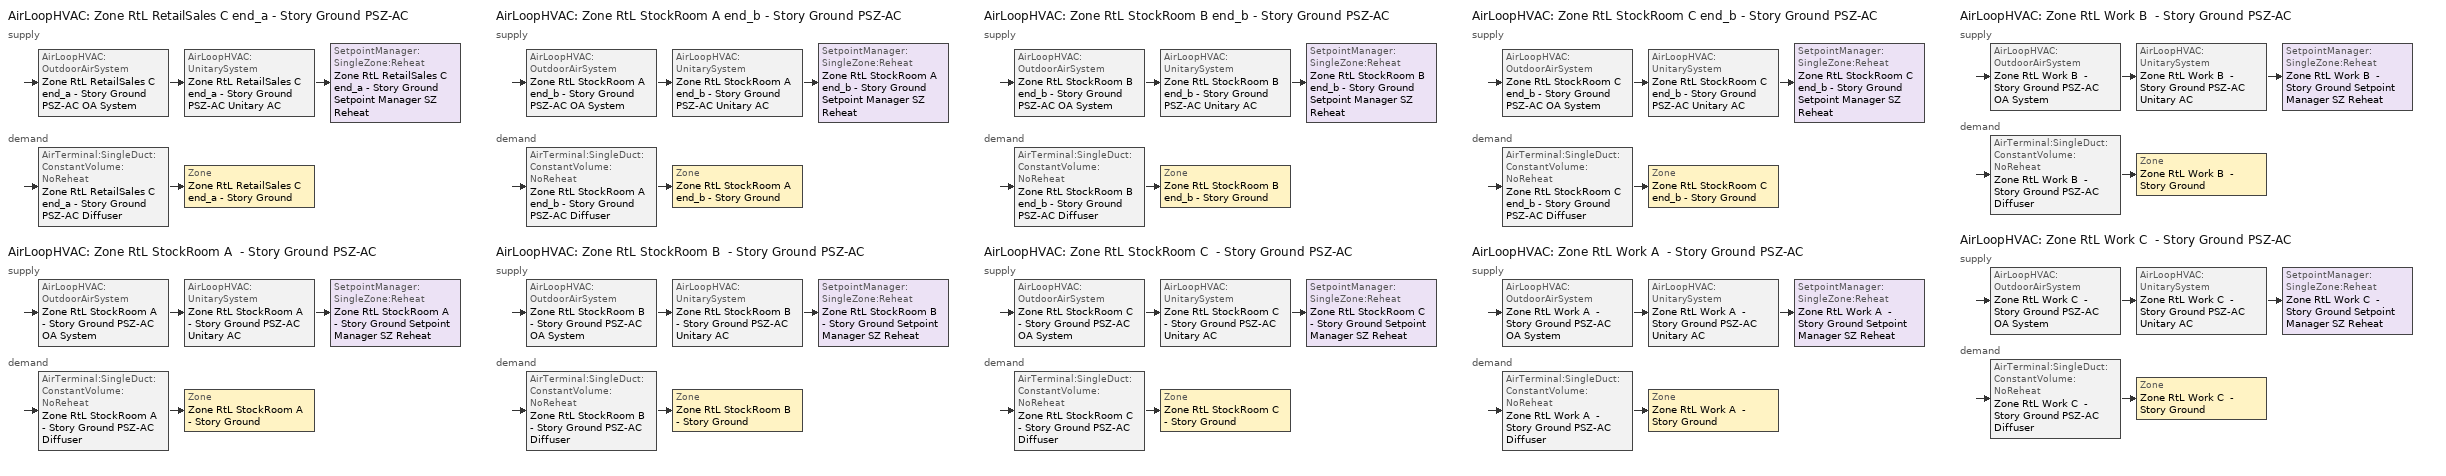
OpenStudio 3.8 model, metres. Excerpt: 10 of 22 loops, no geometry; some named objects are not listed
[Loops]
AirLoopHVAC 'Zone RtL RetailSales C end_a - Story Ground PSZ-AC'
 supply: AirLoopHVAC:OutdoorAirSystem 'Zone RtL RetailSales C end_a - Story Ground PSZ-AC OA System' > AirLoopHVAC:UnitarySystem 'Zone RtL RetailSales C end_a - Story Ground PSZ-AC Unitary AC' > SetpointManager:SingleZone:Reheat 'Zone RtL RetailSales C end_a - Story Ground Setpoint Manager SZ Reheat'
 demand: AirTerminal:SingleDuct:ConstantVolume:NoReheat 'Zone RtL RetailSales C end_a - Story Ground PSZ-AC Diffuser' > Zone 'Zone RtL RetailSales C end_a - Story Ground'
AirLoopHVAC 'Zone RtL StockRoom A  - Story Ground PSZ-AC'
 supply: AirLoopHVAC:OutdoorAirSystem 'Zone RtL StockRoom A  - Story Ground PSZ-AC OA System' > AirLoopHVAC:UnitarySystem 'Zone RtL StockRoom A  - Story Ground PSZ-AC Unitary AC' > SetpointManager:SingleZone:Reheat 'Zone RtL StockRoom A  - Story Ground Setpoint Manager SZ Reheat'
 demand: AirTerminal:SingleDuct:ConstantVolume:NoReheat 'Zone RtL StockRoom A  - Story Ground PSZ-AC Diffuser' > Zone 'Zone RtL StockRoom A  - Story Ground'
AirLoopHVAC 'Zone RtL StockRoom A end_b - Story Ground PSZ-AC'
 supply: AirLoopHVAC:OutdoorAirSystem 'Zone RtL StockRoom A end_b - Story Ground PSZ-AC OA System' > AirLoopHVAC:UnitarySystem 'Zone RtL StockRoom A end_b - Story Ground PSZ-AC Unitary AC' > SetpointManager:SingleZone:Reheat 'Zone RtL StockRoom A end_b - Story Ground Setpoint Manager SZ Reheat'
 demand: AirTerminal:SingleDuct:ConstantVolume:NoReheat 'Zone RtL StockRoom A end_b - Story Ground PSZ-AC Diffuser' > Zone 'Zone RtL StockRoom A end_b - Story Ground'
AirLoopHVAC 'Zone RtL StockRoom B  - Story Ground PSZ-AC'
 supply: AirLoopHVAC:OutdoorAirSystem 'Zone RtL StockRoom B  - Story Ground PSZ-AC OA System' > AirLoopHVAC:UnitarySystem 'Zone RtL StockRoom B  - Story Ground PSZ-AC Unitary AC' > SetpointManager:SingleZone:Reheat 'Zone RtL StockRoom B  - Story Ground Setpoint Manager SZ Reheat'
 demand: AirTerminal:SingleDuct:ConstantVolume:NoReheat 'Zone RtL StockRoom B  - Story Ground PSZ-AC Diffuser' > Zone 'Zone RtL StockRoom B  - Story Ground'
AirLoopHVAC 'Zone RtL StockRoom B end_b - Story Ground PSZ-AC'
 supply: AirLoopHVAC:OutdoorAirSystem 'Zone RtL StockRoom B end_b - Story Ground PSZ-AC OA System' > AirLoopHVAC:UnitarySystem 'Zone RtL StockRoom B end_b - Story Ground PSZ-AC Unitary AC' > SetpointManager:SingleZone:Reheat 'Zone RtL StockRoom B end_b - Story Ground Setpoint Manager SZ Reheat'
 demand: AirTerminal:SingleDuct:ConstantVolume:NoReheat 'Zone RtL StockRoom B end_b - Story Ground PSZ-AC Diffuser' > Zone 'Zone RtL StockRoom B end_b - Story Ground'
AirLoopHVAC 'Zone RtL StockRoom C  - Story Ground PSZ-AC'
 supply: AirLoopHVAC:OutdoorAirSystem 'Zone RtL StockRoom C  - Story Ground PSZ-AC OA System' > AirLoopHVAC:UnitarySystem 'Zone RtL StockRoom C  - Story Ground PSZ-AC Unitary AC' > SetpointManager:SingleZone:Reheat 'Zone RtL StockRoom C  - Story Ground Setpoint Manager SZ Reheat'
 demand: AirTerminal:SingleDuct:ConstantVolume:NoReheat 'Zone RtL StockRoom C  - Story Ground PSZ-AC Diffuser' > Zone 'Zone RtL StockRoom C  - Story Ground'
AirLoopHVAC 'Zone RtL StockRoom C end_b - Story Ground PSZ-AC'
 supply: AirLoopHVAC:OutdoorAirSystem 'Zone RtL StockRoom C end_b - Story Ground PSZ-AC OA System' > AirLoopHVAC:UnitarySystem 'Zone RtL StockRoom C end_b - Story Ground PSZ-AC Unitary AC' > SetpointManager:SingleZone:Reheat 'Zone RtL StockRoom C end_b - Story Ground Setpoint Manager SZ Reheat'
 demand: AirTerminal:SingleDuct:ConstantVolume:NoReheat 'Zone RtL StockRoom C end_b - Story Ground PSZ-AC Diffuser' > Zone 'Zone RtL StockRoom C end_b - Story Ground'
AirLoopHVAC 'Zone RtL Work A  - Story Ground PSZ-AC'
 supply: AirLoopHVAC:OutdoorAirSystem 'Zone RtL Work A  - Story Ground PSZ-AC OA System' > AirLoopHVAC:UnitarySystem 'Zone RtL Work A  - Story Ground PSZ-AC Unitary AC' > SetpointManager:SingleZone:Reheat 'Zone RtL Work A  - Story Ground Setpoint Manager SZ Reheat'
 demand: AirTerminal:SingleDuct:ConstantVolume:NoReheat 'Zone RtL Work A  - Story Ground PSZ-AC Diffuser' > Zone 'Zone RtL Work A  - Story Ground'
AirLoopHVAC 'Zone RtL Work B  - Story Ground PSZ-AC'
 supply: AirLoopHVAC:OutdoorAirSystem 'Zone RtL Work B  - Story Ground PSZ-AC OA System' > AirLoopHVAC:UnitarySystem 'Zone RtL Work B  - Story Ground PSZ-AC Unitary AC' > SetpointManager:SingleZone:Reheat 'Zone RtL Work B  - Story Ground Setpoint Manager SZ Reheat'
 demand: AirTerminal:SingleDuct:ConstantVolume:NoReheat 'Zone RtL Work B  - Story Ground PSZ-AC Diffuser' > Zone 'Zone RtL Work B  - Story Ground'
AirLoopHVAC 'Zone RtL Work C  - Story Ground PSZ-AC'
 supply: AirLoopHVAC:OutdoorAirSystem 'Zone RtL Work C  - Story Ground PSZ-AC OA System' > AirLoopHVAC:UnitarySystem 'Zone RtL Work C  - Story Ground PSZ-AC Unitary AC' > SetpointManager:SingleZone:Reheat 'Zone RtL Work C  - Story Ground Setpoint Manager SZ Reheat'
 demand: AirTerminal:SingleDuct:ConstantVolume:NoReheat 'Zone RtL Work C  - Story Ground PSZ-AC Diffuser' > Zone 'Zone RtL Work C  - Story Ground'
[Sizing:Zone] Zone Cooling Design Supply Air Temperature Input Method=SupplyAirTemperature; Zone Cooling Design Supply Air Temperature {C}=12.7778; Zone Cooling Design Supply Air Temperature Difference {deltaC}=11.11; Zone Heating Design Supply Air Temperature Input Method=SupplyAirTemperature; Zone Heating Design Supply Air Temperature {C}=50; Zone Heating Design Supply Air Temperature Difference {deltaC}=11.11; Zone Cooling Design Supply Air Humidity Ratio {kg-H2O/kg-air}=0.0085; Zone Heating Design Supply Air Humidity Ratio {kg-H2O/kg-air}=0.008; Cooling Design Air Flow Method=DesignDay; Heating Design Air Flow Method=DesignDay; Account for Dedicated Outdoor Air System=No; Dedicated Outdoor Air System Control Strategy=NeutralSupplyAir; Dedicated Outdoor Air Low Setpoint Temperature for Design {C}=autosize; Dedicated Outdoor Air High Setpoint Temperature for Design {C}=autosize; Zone Load Sizing Method=Sensible Load Only No Latent Load; Zone Latent Cooling Design Supply Air Humidity Ratio Input Method=HumidityRatioDifference; Zone Cooling Design Supply Air Humidity Ratio Difference {kgWater/kgDryAir}=0.005; Zone Latent Heating Design Supply Air Humidity Ratio Input Method=HumidityRatioDifference; Zone Humidification Design Supply Air Humidity Ratio Difference {kgWater/kgDryAir}=0.005
Zone RtL RetailSales C end_a - Story Ground; Zone RtL Work A  - Story Ground; Zone RtL Work B  - Story Ground; Zone RtL Work C  - Story Ground; Zone RtL StockRoom A  - Story Ground; Zone RtL StockRoom B  - Story Ground; Zone RtL StockRoom C  - Story Ground; Zone RtL StockRoom A end_b - Story Ground; Zone RtL StockRoom B end_b - Story Ground; Zone RtL StockRoom C end_b - Story Ground
[Zone equipment]
Zone RtL RetailSales C end_a - Story Ground: Zone RtL RetailSales C end_a - Story Ground PSZ-AC Diffuser
Zone RtL Work A  - Story Ground: Zone RtL Work A  - Story Ground PSZ-AC Diffuser
Zone RtL Work B  - Story Ground: Zone RtL Work B  - Story Ground PSZ-AC Diffuser
Zone RtL Work C  - Story Ground: Zone RtL Work C  - Story Ground PSZ-AC Diffuser
Zone RtL StockRoom A  - Story Ground: Zone RtL StockRoom A  - Story Ground PSZ-AC Diffuser
Zone RtL StockRoom B  - Story Ground: Zone RtL StockRoom B  - Story Ground PSZ-AC Diffuser
Zone RtL StockRoom C  - Story Ground: Zone RtL StockRoom C  - Story Ground PSZ-AC Diffuser
Zone RtL StockRoom A end_b - Story Ground: Zone RtL StockRoom A end_b - Story Ground PSZ-AC Diffuser
Zone RtL StockRoom B end_b - Story Ground: Zone RtL StockRoom B end_b - Story Ground PSZ-AC Diffuser
Zone RtL StockRoom C end_b - Story Ground: Zone RtL StockRoom C end_b - Story Ground PSZ-AC Diffuser
[AirLoopHVAC] Availability Schedule=Always On Discrete; Design Return Air Flow Fraction of Supply Air Flow=1
Name | Design Supply Air Flow Rate {m3/s}
Zone RtL RetailSales C end_a - Story Ground PSZ-AC | 0.798176
Zone RtL StockRoom A  - Story Ground PSZ-AC | 0.98071
Zone RtL StockRoom A end_b - Story Ground PSZ-AC | 0.970032
Zone RtL StockRoom B  - Story Ground PSZ-AC | 3.23418
Zone RtL StockRoom B end_b - Story Ground PSZ-AC | 13.5387
Zone RtL StockRoom C  - Story Ground PSZ-AC | 0.622225
Zone RtL StockRoom C end_b - Story Ground PSZ-AC | 0.829588
Zone RtL Work A  - Story Ground PSZ-AC | 0.778133
Zone RtL Work B  - Story Ground PSZ-AC | 2.46602
Zone RtL Work C  - Story Ground PSZ-AC | 0.501167
[Sizing:System] Type of Load to Size On=Sensible; Central Heating Maximum System Air Flow Ratio=1; Preheat Design Temperature {C}=7.22222; Preheat Design Humidity Ratio {kg-H2O/kg-Air}=0.008; Precool Design Temperature {C}=12.7778; Precool Design Humidity Ratio {kg-H2O/kg-Air}=0.008; Central Cooling Design Supply Air Temperature {C}=12.7778; Central Heating Design Supply Air Temperature {C}=50; Sizing Option=Coincident; 100% Outdoor Air in Cooling=No; 100% Outdoor Air in Heating=No; Central Cooling Design Supply Air Humidity Ratio {kg-H2O/kg-Air}=0.0085; Central Heating Design Supply Air Humidity Ratio {kg-H2O/kg-Air}=0.008; Cooling Design Air Flow Method=DesignDay; Heating Design Air Flow Method=DesignDay; System Outdoor Air Method=ZoneSum; Zone Maximum Outdoor Air Fraction=1; Cooling Supply Air Flow Rate Per Floor Area {m3/s-m2}=0.00996765; Cooling Fraction of Autosized Cooling Supply Air Flow Rate=1; Cooling Supply Air Flow Rate Per Unit Cooling Capacity {m3/s-W}=3.94755e-05; Heating Supply Air Flow Rate Per Floor Area {m3/s-m2}=0.00996765; Heating Fraction of Autosized Heating Supply Air Flow Rate=1; Heating Fraction of Autosized Cooling Supply Air Flow Rate=1; Heating Supply Air Flow Rate Per Unit Heating Capacity {m3/s-W}=3.15882e-05; Cooling Design Capacity Method=CoolingDesignCapacity; Cooling Design Capacity Per Floor Area {W/m2}=234.7; Fraction of Autosized Cooling Design Capacity=1; Heating Design Capacity Method=HeatingDesignCapacity; Heating Design Capacity Per Floor Area {W/m2}=157; Fraction of Autosized Heating Design Capacity=1; Central Cooling Capacity Control Method=OnOff; Occupant Diversity=1
Name | Design Outdoor Air Flow Rate {m3/s} | Cooling Design Capacity {W} | Heating Design Capacity {W}
Zone RtL RetailSales C end_a - Story Ground PSZ-AC | 0.798176 | 8945.81 | 5569.15
Zone RtL StockRoom A  - Story Ground PSZ-AC | 0.98071 | 10665.37 | 4230.71
Zone RtL StockRoom A end_b - Story Ground PSZ-AC | 0.970032 | 10467.38 | 4998.34
Zone RtL StockRoom B  - Story Ground PSZ-AC | 3.23418 | 44356.7 | 35419.49
Zone RtL StockRoom B end_b - Story Ground PSZ-AC | 13.5387 | 147235 | 71235.2
Zone RtL StockRoom C  - Story Ground PSZ-AC | 0.622225 | 6704.06 | 4259
Zone RtL StockRoom C end_b - Story Ground PSZ-AC | 0.829588 | 8910.25 | 5017.49
Zone RtL Work A  - Story Ground PSZ-AC | 0.778133 | 8451.72 | 3176.54
Zone RtL Work B  - Story Ground PSZ-AC | 2.46602 | 34057.35 | 24340.06
Zone RtL Work C  - Story Ground PSZ-AC | 0.501167 | 5355.35 | 3198.8
[SetpointManager:SingleZone:Reheat] Minimum Supply Air Temperature {C}=12.7778; Maximum Supply Air Temperature {C}=50
Name | Control Zone | Setpoint Node or NodeList
Zone RtL RetailSales C end_a - Story Ground Setpoint Manager SZ Reheat | Zone RtL RetailSales C end_a - Story Ground | Zone RtL RetailSales C end_a - Story Ground PSZ-AC Supply Outlet Node
Zone RtL StockRoom A  - Story Ground Setpoint Manager SZ Reheat | Zone RtL StockRoom A  - Story Ground | Zone RtL StockRoom A  - Story Ground PSZ-AC Supply Outlet Node
Zone RtL StockRoom A end_b - Story Ground Setpoint Manager SZ Reheat | Zone RtL StockRoom A end_b - Story Ground | Zone RtL StockRoom A end_b - Story Ground PSZ-AC Supply Outlet Node
Zone RtL StockRoom B  - Story Ground Setpoint Manager SZ Reheat | Zone RtL StockRoom B  - Story Ground | Zone RtL StockRoom B  - Story Ground PSZ-AC Supply Outlet Node
Zone RtL StockRoom B end_b - Story Ground Setpoint Manager SZ Reheat | Zone RtL StockRoom B end_b - Story Ground | Zone RtL StockRoom B end_b - Story Ground PSZ-AC Supply Outlet Node
Zone RtL StockRoom C  - Story Ground Setpoint Manager SZ Reheat | Zone RtL StockRoom C  - Story Ground | Zone RtL StockRoom C  - Story Ground PSZ-AC Supply Outlet Node
Zone RtL StockRoom C end_b - Story Ground Setpoint Manager SZ Reheat | Zone RtL StockRoom C end_b - Story Ground | Zone RtL StockRoom C end_b - Story Ground PSZ-AC Supply Outlet Node
Zone RtL Work A  - Story Ground Setpoint Manager SZ Reheat | Zone RtL Work A  - Story Ground | Zone RtL Work A  - Story Ground PSZ-AC Supply Outlet Node
Zone RtL Work B  - Story Ground Setpoint Manager SZ Reheat | Zone RtL Work B  - Story Ground | Zone RtL Work B  - Story Ground PSZ-AC Supply Outlet Node
Zone RtL Work C  - Story Ground Setpoint Manager SZ Reheat | Zone RtL Work C  - Story Ground | Zone RtL Work C  - Story Ground PSZ-AC Supply Outlet Node
[Coil:Heating:Gas] Availability Schedule=Always On Discrete; Gas Burner Efficiency=0.8; On Cycle Parasitic Electric Load {W}=0; Off Cycle Parasitic Gas Load {W}=0
Name | Nominal Capacity {W}
Zone RtL RetailSales C end_a - Story Ground PSZ-AC Gas Htg Coil | 28106.3
Zone RtL StockRoom A  - Story Ground PSZ-AC Gas Htg Coil | 33913.1
Zone RtL StockRoom A end_b - Story Ground PSZ-AC Gas Htg Coil | 33396.4
Zone RtL StockRoom B  - Story Ground PSZ-AC Gas Htg Coil | 124250
Zone RtL StockRoom B end_b - Story Ground PSZ-AC Gas Htg Coil | 470507
Zone RtL StockRoom C  - Story Ground PSZ-AC Gas Htg Coil | 21737.8
Zone RtL StockRoom C end_b - Story Ground PSZ-AC Gas Htg Coil | 28626.1
Zone RtL Work A  - Story Ground PSZ-AC Gas Htg Coil | 26890.8
Zone RtL Work B  - Story Ground PSZ-AC Gas Htg Coil | 94779.1
Zone RtL Work C  - Story Ground PSZ-AC Gas Htg Coil | 17484.2
[Coil:Heating:Electric] Availability Schedule=Always Off Discrete; Efficiency=1; Nominal Capacity {W}=0
Zone RtL RetailSales C end_a - Story Ground PSZ-AC No Heat; Zone RtL StockRoom A  - Story Ground PSZ-AC No Heat; Zone RtL StockRoom A end_b - Story Ground PSZ-AC No Heat; Zone RtL StockRoom B  - Story Ground PSZ-AC No Heat; Zone RtL StockRoom B end_b - Story Ground PSZ-AC No Heat; Zone RtL StockRoom C  - Story Ground PSZ-AC No Heat; Zone RtL StockRoom C end_b - Story Ground PSZ-AC No Heat; Zone RtL Work A  - Story Ground PSZ-AC No Heat; Zone RtL Work B  - Story Ground PSZ-AC No Heat; Zone RtL Work C  - Story Ground PSZ-AC No Heat
[Coil:Cooling:DX:SingleSpeed] Availability Schedule=Always On Discrete; Rated COP {W/W}=3.91157; Rated Evaporator Fan Power Per Volume Flow Rate 2017 {W/(m3/s)}=773.3; Rated Evaporator Fan Power Per Volume Flow Rate 2023 {W/(m3/s)}=934.4; Total Cooling Capacity Function of Temperature Curve=SpltAC2SpLoSEER_ClCap_fT; Total Cooling Capacity Function of Flow Fraction Curve=DXCOOL-NECB2011-REF-CAPFFLOW; Energy Input Ratio Function of Temperature Curve=SpltAC2SpLoSEER_EIR_fT; Energy Input Ratio Function of Flow Fraction Curve=DXCOOL-NECB2011-REF-COOLEIRFFLOW; Part Load Fraction Correlation Curve=DXCOOL-NECB2011-REF-COOLPLFFPLR; Minimum Outdoor Dry-Bulb Temperature for Compressor Operation {C}=-25; Nominal Time for Condensate Removal to Begin {s}=0; Ratio of Initial Moisture Evaporation Rate and Steady State Latent Capacity=0; Maximum Cycling Rate {cycles/hr}=0; Latent Capacity Time Constant {s}=0; Condenser Type=AirCooled; Evaporative Condenser Effectiveness=0.9; Evaporative Condenser Air Flow Rate {m3/s}=autosize; Evaporative Condenser Pump Rated Power Consumption {W}=autosize; Crankcase Heater Capacity {W}=0; Maximum Outdoor Dry-Bulb Temperature for Crankcase Heater Operation {C}=10; Basin Heater Capacity {W/K}=0; Basin Heater Setpoint Temperature {C}=2
Name | Rated Total Cooling Capacity {W} | Rated Sensible Heat Ratio | Rated Air Flow Rate {m3/s}
Zone RtL RetailSales C end_a - Story Ground PSZ-AC 1spd DX AC Clg Coil 38kBtu/hr 9.7SEER 40kBtu/hr 13.0SEER | 13212.6 | 0.800655 | 0.798176
Zone RtL StockRoom A  - Story Ground PSZ-AC 1spd DX AC Clg Coil 48kBtu/hr 9.7SEER 49kBtu/hr 13.0SEER | 16234.2 | 0.800655 | 0.98071
Zone RtL StockRoom A end_b - Story Ground PSZ-AC 1spd DX AC Clg Coil 46kBtu/hr 9.7SEER 49kBtu/hr 13.0SEER | 16057.5 | 0.800655 | 0.970032
Zone RtL StockRoom B  - Story Ground PSZ-AC 1spd DX AC Clg Coil 186kBtu/hr 9.7SEER 171kBtu/hr 13.0SEER | 57484.3 | 0.800411 | 3.23418
Zone RtL StockRoom B end_b - Story Ground PSZ-AC 1spd DX AC Clg Coil 645kBtu/hr 9.7SEER 701kBtu/hr 13.0SEER | 224113 | 0.800655 | 13.5387
Zone RtL StockRoom C  - Story Ground PSZ-AC 1spd DX AC Clg Coil 31kBtu/hr 9.7SEER 32kBtu/hr 13.0SEER | 10300 | 0.800655 | 0.622225
Zone RtL StockRoom C end_b - Story Ground PSZ-AC 1spd DX AC Clg Coil 40kBtu/hr 9.7SEER 42kBtu/hr 13.0SEER | 13732.6 | 0.800655 | 0.829588
Zone RtL Work A  - Story Ground PSZ-AC 1spd DX AC Clg Coil 39kBtu/hr 9.7SEER 40kBtu/hr 13.0SEER | 12880.9 | 0.800655 | 0.778133
Zone RtL Work B  - Story Ground PSZ-AC 1spd DX AC Clg Coil 153kBtu/hr 9.7SEER 147kBtu/hr 13.0SEER | 43846.4 | 0.80029 | 2.46602
Zone RtL Work C  - Story Ground PSZ-AC 1spd DX AC Clg Coil 26kBtu/hr 9.7SEER 26kBtu/hr 13.0SEER | 8296.09 | 0.800655 | 0.501167
[Fan:OnOff] Availability Schedule=Always On Discrete; Motor In Airstream Fraction=1
Name | Fan Total Efficiency | Pressure Rise {Pa} | Maximum Flow Rate {m3/s} | Motor Efficiency | Fan Power Ratio Function of Speed Ratio Curve | Fan Efficiency Ratio Function of Speed Ratio Curve
Zone RtL RetailSales C end_a - Story Ground PSZ-AC Fan | 0.56225 | 622.722 | 0.798176 | 0.865 | Fan On Off Power Curve 11 | Fan On Off Efficiency Curve 11
Zone RtL StockRoom A  - Story Ground PSZ-AC Fan | 0.56225 | 622.722 | 0.98071 | 0.865 | Fan On Off Power Curve 12 | Fan On Off Efficiency Curve 12
Zone RtL StockRoom A end_b - Story Ground PSZ-AC Fan | 0.56225 | 622.722 | 0.970032 | 0.865 | Fan On Off Power Curve 13 | Fan On Off Efficiency Curve 13
Zone RtL StockRoom B  - Story Ground PSZ-AC Fan | 0.59605 | 622.722 | 3.23418 | 0.917 | Fan On Off Power Curve 14 | Fan On Off Efficiency Curve 14
Zone RtL StockRoom B end_b - Story Ground PSZ-AC Fan | 0.61165 | 1018.77 | 13.5387 | 0.941 | Fan On Off Power Curve 15 | Fan On Off Efficiency Curve 15
Zone RtL StockRoom C  - Story Ground PSZ-AC Fan | 0.56225 | 622.722 | 0.622225 | 0.865 | Fan On Off Power Curve 16 | Fan On Off Efficiency Curve 16
Zone RtL StockRoom C end_b - Story Ground PSZ-AC Fan | 0.56225 | 622.722 | 0.829588 | 0.865 | Fan On Off Power Curve 17 | Fan On Off Efficiency Curve 17
Zone RtL Work A  - Story Ground PSZ-AC Fan | 0.56225 | 622.722 | 0.778133 | 0.865 | Fan On Off Power Curve 18 | Fan On Off Efficiency Curve 18
Zone RtL Work B  - Story Ground PSZ-AC Fan | 0.58175 | 622.722 | 2.46602 | 0.895 | Fan On Off Power Curve 19 | Fan On Off Efficiency Curve 19
Zone RtL Work C  - Story Ground PSZ-AC Fan | 0.56225 | 622.722 | 0.501167 | 0.865 | Fan On Off Power Curve 20 | Fan On Off Efficiency Curve 20
[AirLoopHVAC:UnitarySystem] Control Type=Load; Dehumidification Control Type=None; Availability Schedule=Always On Discrete; Fan Placement=DrawThrough; Supply Air Fan Operating Mode Schedule=Always On Discrete; DX Heating Coil Sizing Ratio=1; Use DOAS DX Cooling Coil=No; DOAS DX Cooling Coil Leaving Minimum Air Temperature {C}=2; Latent Load Control=SensibleOnlyLoadControl; Supply Air Flow Rate Method During Cooling Operation=SupplyAirFlowRate; Supply Air Flow Rate Method During Heating Operation=SupplyAirFlowRate; Supply Air Flow Rate Method When No Cooling or Heating is Required=None; No Load Supply Air Flow Rate Control Set To Low Speed=Yes; Maximum Supply Air Temperature {C}=50; Maximum Outdoor Dry-Bulb Temperature for Supplemental Heater Operation {C}=21; Ancilliary On-Cycle Electric Power {W}=0; Ancilliary Off-Cycle Electric Power {W}=0
Name | Controlling Zone or Thermostat Location | Supply Fan | Heating Coil | Cooling Coil | Supplemental Heating Coil | Supply Air Flow Rate During Cooling Operation {m3/s} | Supply Air Flow Rate During Heating Operation {m3/s}
Zone RtL RetailSales C end_a - Story Ground PSZ-AC Unitary AC | Zone RtL RetailSales C end_a - Story Ground | Zone RtL RetailSales C end_a - Story Ground PSZ-AC Fan | Zone RtL RetailSales C end_a - Story Ground PSZ-AC Gas Htg Coil | Zone RtL RetailSales C end_a - Story Ground PSZ-AC 1spd DX AC Clg Coil 38kBtu/hr 9.7SEER 40kBtu/hr 13.0SEER | Zone RtL RetailSales C end_a - Story Ground PSZ-AC No Heat | 0.798176 | 0.798176
Zone RtL StockRoom A  - Story Ground PSZ-AC Unitary AC | Zone RtL StockRoom A  - Story Ground | Zone RtL StockRoom A  - Story Ground PSZ-AC Fan | Zone RtL StockRoom A  - Story Ground PSZ-AC Gas Htg Coil | Zone RtL StockRoom A  - Story Ground PSZ-AC 1spd DX AC Clg Coil 48kBtu/hr 9.7SEER 49kBtu/hr 13.0SEER | Zone RtL StockRoom A  - Story Ground PSZ-AC No Heat | 0.98071 | 0.98071
Zone RtL StockRoom A end_b - Story Ground PSZ-AC Unitary AC | Zone RtL StockRoom A end_b - Story Ground | Zone RtL StockRoom A end_b - Story Ground PSZ-AC Fan | Zone RtL StockRoom A end_b - Story Ground PSZ-AC Gas Htg Coil | Zone RtL StockRoom A end_b - Story Ground PSZ-AC 1spd DX AC Clg Coil 46kBtu/hr 9.7SEER 49kBtu/hr 13.0SEER | Zone RtL StockRoom A end_b - Story Ground PSZ-AC No Heat | 0.970032 | 0.970032
Zone RtL StockRoom B  - Story Ground PSZ-AC Unitary AC | Zone RtL StockRoom B  - Story Ground | Zone RtL StockRoom B  - Story Ground PSZ-AC Fan | Zone RtL StockRoom B  - Story Ground PSZ-AC Gas Htg Coil | Zone RtL StockRoom B  - Story Ground PSZ-AC 1spd DX AC Clg Coil 186kBtu/hr 9.7SEER 171kBtu/hr 13.0SEER | Zone RtL StockRoom B  - Story Ground PSZ-AC No Heat | 3.23418 | 3.23418
Zone RtL StockRoom B end_b - Story Ground PSZ-AC Unitary AC | Zone RtL StockRoom B end_b - Story Ground | Zone RtL StockRoom B end_b - Story Ground PSZ-AC Fan | Zone RtL StockRoom B end_b - Story Ground PSZ-AC Gas Htg Coil | Zone RtL StockRoom B end_b - Story Ground PSZ-AC 1spd DX AC Clg Coil 645kBtu/hr 9.7SEER 701kBtu/hr 13.0SEER | Zone RtL StockRoom B end_b - Story Ground PSZ-AC No Heat | 13.5387 | 13.5387
Zone RtL StockRoom C  - Story Ground PSZ-AC Unitary AC | Zone RtL StockRoom C  - Story Ground | Zone RtL StockRoom C  - Story Ground PSZ-AC Fan | Zone RtL StockRoom C  - Story Ground PSZ-AC Gas Htg Coil | Zone RtL StockRoom C  - Story Ground PSZ-AC 1spd DX AC Clg Coil 31kBtu/hr 9.7SEER 32kBtu/hr 13.0SEER | Zone RtL StockRoom C  - Story Ground PSZ-AC No Heat | 0.622225 | 0.622225
Zone RtL StockRoom C end_b - Story Ground PSZ-AC Unitary AC | Zone RtL StockRoom C end_b - Story Ground | Zone RtL StockRoom C end_b - Story Ground PSZ-AC Fan | Zone RtL StockRoom C end_b - Story Ground PSZ-AC Gas Htg Coil | Zone RtL StockRoom C end_b - Story Ground PSZ-AC 1spd DX AC Clg Coil 40kBtu/hr 9.7SEER 42kBtu/hr 13.0SEER | Zone RtL StockRoom C end_b - Story Ground PSZ-AC No Heat | 0.829588 | 0.829588
Zone RtL Work A  - Story Ground PSZ-AC Unitary AC | Zone RtL Work A  - Story Ground | Zone RtL Work A  - Story Ground PSZ-AC Fan | Zone RtL Work A  - Story Ground PSZ-AC Gas Htg Coil | Zone RtL Work A  - Story Ground PSZ-AC 1spd DX AC Clg Coil 39kBtu/hr 9.7SEER 40kBtu/hr 13.0SEER | Zone RtL Work A  - Story Ground PSZ-AC No Heat | 0.778133 | 0.778133
Zone RtL Work B  - Story Ground PSZ-AC Unitary AC | Zone RtL Work B  - Story Ground | Zone RtL Work B  - Story Ground PSZ-AC Fan | Zone RtL Work B  - Story Ground PSZ-AC Gas Htg Coil | Zone RtL Work B  - Story Ground PSZ-AC 1spd DX AC Clg Coil 153kBtu/hr 9.7SEER 147kBtu/hr 13.0SEER | Zone RtL Work B  - Story Ground PSZ-AC No Heat | 2.46602 | 2.46602
Zone RtL Work C  - Story Ground PSZ-AC Unitary AC | Zone RtL Work C  - Story Ground | Zone RtL Work C  - Story Ground PSZ-AC Fan | Zone RtL Work C  - Story Ground PSZ-AC Gas Htg Coil | Zone RtL Work C  - Story Ground PSZ-AC 1spd DX AC Clg Coil 26kBtu/hr 9.7SEER 26kBtu/hr 13.0SEER | Zone RtL Work C  - Story Ground PSZ-AC No Heat | 0.501167 | 0.501167
[Controller:OutdoorAir] Economizer Control Type=FixedDryBulb; Economizer Control Action Type=ModulateFlow; Economizer Maximum Limit Dry-Bulb Temperature {C}=10.88; Economizer Maximum Limit Enthalpy {J/kg}=65128; Lockout Type=LockoutWithCompressor; Minimum Limit Type=FixedMinimum; High Humidity Control=No; Heat Recovery Bypass Control Type=BypassWhenWithinEconomizerLimits; Economizer Operation Staging=InterlockedWithMechanicalCooling
Name | Minimum Outdoor Air Flow Rate {m3/s} | Maximum Outdoor Air Flow Rate {m3/s} | Minimum Outdoor Air Schedule | Minimum Fraction of Outdoor Air Schedule | Maximum Fraction of Outdoor Air Schedule | Controller Mechanical Ventilation
Zone RtL RetailSales C end_a - Story Ground PSZ-AC OA System Controller | 0.0353607 | 0.798176 | Zone RtL RetailSales C end_a - Story Ground PSZ-AC_night_ventcycle_schedule | FRAC_OA_MIN_ems_Zone_RtL_RetailSales_C_end_a___Story_Ground_PSZ_AC_OA_System_Controller | FRAC_OA_MAX_ems_Zone_RtL_RetailSales_C_end_a___Story_Ground_PSZ_AC_OA_System_Controller | Controller Mechanical Ventilation 12
Zone RtL StockRoom A  - Story Ground PSZ-AC OA System Controller | 0.0214931 | 0.98071 | Zone RtL StockRoom A  - Story Ground PSZ-AC_night_ventcycle_schedule | FRAC_OA_MIN_ems_Zone_RtL_StockRoom_A____Story_Ground_PSZ_AC_OA_System_Controller | FRAC_OA_MAX_ems_Zone_RtL_StockRoom_A____Story_Ground_PSZ_AC_OA_System_Controller | Controller Mechanical Ventilation 13
Zone RtL StockRoom A end_b - Story Ground PSZ-AC OA System Controller | 0.0159282 | 0.970032 | Zone RtL StockRoom A end_b - Story Ground PSZ-AC_night_ventcycle_schedule | FRAC_OA_MIN_ems_Zone_RtL_StockRoom_A_end_b___Story_Ground_PSZ_AC_OA_System_Controller | FRAC_OA_MAX_ems_Zone_RtL_StockRoom_A_end_b___Story_Ground_PSZ_AC_OA_System_Controller | Controller Mechanical Ventilation 14
Zone RtL StockRoom B  - Story Ground PSZ-AC OA System Controller | 0.511964 | 3.23418 | Zone RtL StockRoom B  - Story Ground PSZ-AC_night_ventcycle_schedule | FRAC_OA_MIN_ems_Zone_RtL_StockRoom_B____Story_Ground_PSZ_AC_OA_System_Controller | FRAC_OA_MAX_ems_Zone_RtL_StockRoom_B____Story_Ground_PSZ_AC_OA_System_Controller | Controller Mechanical Ventilation 15
Zone RtL StockRoom B end_b - Story Ground PSZ-AC OA System Controller | 0.379409 | 13.5387 | Zone RtL StockRoom B end_b - Story Ground PSZ-AC_night_ventcycle_schedule | FRAC_OA_MIN_ems_Zone_RtL_StockRoom_B_end_b___Story_Ground_PSZ_AC_OA_System_Controller | FRAC_OA_MAX_ems_Zone_RtL_StockRoom_B_end_b___Story_Ground_PSZ_AC_OA_System_Controller | Controller Mechanical Ventilation 16
Zone RtL StockRoom C  - Story Ground PSZ-AC OA System Controller | 0.0214931 | 0.622225 | Zone RtL StockRoom C  - Story Ground PSZ-AC_night_ventcycle_schedule | FRAC_OA_MIN_ems_Zone_RtL_StockRoom_C____Story_Ground_PSZ_AC_OA_System_Controller | FRAC_OA_MAX_ems_Zone_RtL_StockRoom_C____Story_Ground_PSZ_AC_OA_System_Controller | Controller Mechanical Ventilation 17
Zone RtL StockRoom C end_b - Story Ground PSZ-AC OA System Controller | 0.0159282 | 0.829588 | Zone RtL StockRoom C end_b - Story Ground PSZ-AC_night_ventcycle_schedule | FRAC_OA_MIN_ems_Zone_RtL_StockRoom_C_end_b___Story_Ground_PSZ_AC_OA_System_Controller | FRAC_OA_MAX_ems_Zone_RtL_StockRoom_C_end_b___Story_Ground_PSZ_AC_OA_System_Controller | Controller Mechanical Ventilation 18
Zone RtL Work A  - Story Ground PSZ-AC OA System Controller | 0.016449 | 0.778133 | Zone RtL Work A  - Story Ground PSZ-AC_night_ventcycle_schedule | FRAC_OA_MIN_ems_Zone_RtL_Work_A____Story_Ground_PSZ_AC_OA_System_Controller | FRAC_OA_MAX_ems_Zone_RtL_Work_A____Story_Ground_PSZ_AC_OA_System_Controller | Controller Mechanical Ventilation 19
Zone RtL Work B  - Story Ground PSZ-AC OA System Controller | 0.391812 | 2.46602 | Zone RtL Work B  - Story Ground PSZ-AC_night_ventcycle_schedule | FRAC_OA_MIN_ems_Zone_RtL_Work_B____Story_Ground_PSZ_AC_OA_System_Controller | FRAC_OA_MAX_ems_Zone_RtL_Work_B____Story_Ground_PSZ_AC_OA_System_Controller | Controller Mechanical Ventilation 20
Zone RtL Work C  - Story Ground PSZ-AC OA System Controller | 0.016449 | 0.501167 | Zone RtL Work C  - Story Ground PSZ-AC_night_ventcycle_schedule | FRAC_OA_MIN_ems_Zone_RtL_Work_C____Story_Ground_PSZ_AC_OA_System_Controller | FRAC_OA_MAX_ems_Zone_RtL_Work_C____Story_Ground_PSZ_AC_OA_System_Controller | Controller Mechanical Ventilation 21
[Controller:MechanicalVentilation] Availability Schedule=Always On Discrete
Controller Mechanical Ventilation 12; Controller Mechanical Ventilation 13; Controller Mechanical Ventilation 14; Controller Mechanical Ventilation 15; Controller Mechanical Ventilation 16; Controller Mechanical Ventilation 17; Controller Mechanical Ventilation 18; Controller Mechanical Ventilation 19; Controller Mechanical Ventilation 20; Controller Mechanical Ventilation 21
[AirLoopHVAC:OutdoorAirSystem]
Name | Controller
Zone RtL RetailSales C end_a - Story Ground PSZ-AC OA System | Zone RtL RetailSales C end_a - Story Ground PSZ-AC OA System Controller
Zone RtL StockRoom A  - Story Ground PSZ-AC OA System | Zone RtL StockRoom A  - Story Ground PSZ-AC OA System Controller
Zone RtL StockRoom A end_b - Story Ground PSZ-AC OA System | Zone RtL StockRoom A end_b - Story Ground PSZ-AC OA System Controller
Zone RtL StockRoom B  - Story Ground PSZ-AC OA System | Zone RtL StockRoom B  - Story Ground PSZ-AC OA System Controller
Zone RtL StockRoom B end_b - Story Ground PSZ-AC OA System | Zone RtL StockRoom B end_b - Story Ground PSZ-AC OA System Controller
Zone RtL StockRoom C  - Story Ground PSZ-AC OA System | Zone RtL StockRoom C  - Story Ground PSZ-AC OA System Controller
Zone RtL StockRoom C end_b - Story Ground PSZ-AC OA System | Zone RtL StockRoom C end_b - Story Ground PSZ-AC OA System Controller
Zone RtL Work A  - Story Ground PSZ-AC OA System | Zone RtL Work A  - Story Ground PSZ-AC OA System Controller
Zone RtL Work B  - Story Ground PSZ-AC OA System | Zone RtL Work B  - Story Ground PSZ-AC OA System Controller
Zone RtL Work C  - Story Ground PSZ-AC OA System | Zone RtL Work C  - Story Ground PSZ-AC OA System Controller
[AirTerminal:SingleDuct:ConstantVolume:NoReheat] Availability Schedule=Always On Discrete
Name | Maximum Air Flow Rate {m3/s}
Zone RtL RetailSales C end_a - Story Ground PSZ-AC Diffuser | 0.798176
Zone RtL StockRoom A  - Story Ground PSZ-AC Diffuser | 0.98071
Zone RtL StockRoom A end_b - Story Ground PSZ-AC Diffuser | 0.970032
Zone RtL StockRoom B  - Story Ground PSZ-AC Diffuser | 3.23418
Zone RtL StockRoom B end_b - Story Ground PSZ-AC Diffuser | 13.5387
Zone RtL StockRoom C  - Story Ground PSZ-AC Diffuser | 0.622225
Zone RtL StockRoom C end_b - Story Ground PSZ-AC Diffuser | 0.829588
Zone RtL Work A  - Story Ground PSZ-AC Diffuser | 0.778133
Zone RtL Work B  - Story Ground PSZ-AC Diffuser | 2.46602
Zone RtL Work C  - Story Ground PSZ-AC Diffuser | 0.501167
[EnergyManagementSystem:Actuator] Actuated Component Control Type=Schedule Value
Name | Actuated Component | Actuated Component Type
ZoneRtLRetailSalesAStoryGroundPSZACClgSch0; ZoneRtLRetailSalesBStoryGroundPSZACClgSch0; ZoneRtLRetailSalesBendaStoryGroundPSZACClgSch0; ZoneRtLRetailSalesCStoryGroundPSZACClgSch0; ZoneRtLStockRoomBendbStoryGroundPSZACClgSch0; ZoneRtLRetailSalesAStoryGroundPSZACClgSch0_1; ZoneRtLRetailSalesBStoryGroundPSZACClgSch0_1; ZoneRtLRetailSalesBendaStoryGroundPSZACClgSch0_1; ZoneRtLRetailSalesCStoryGroundPSZACClgSch0_1; ZoneRtLStockRoomBendbStoryGroundPSZACClgSch0_1 | D_RtL_All_CTemp_Yr | Schedule:Year
ZoneRtLRetailSalesBStoryGroundPSZACHtgSch0; ZoneRtLRetailSalesBendaStoryGroundPSZACHtgSch0; ZoneRtLRetailSalesCStoryGroundPSZACHtgSch0; ZoneRtLStockRoomBendbStoryGroundPSZACHtgSch0; ZoneRtLRetailSalesAStoryGroundPSZACHtgSch0_1; ZoneRtLRetailSalesBStoryGroundPSZACHtgSch0_1; ZoneRtLRetailSalesBendaStoryGroundPSZACHtgSch0_1; ZoneRtLRetailSalesCStoryGroundPSZACHtgSch0_1; ZoneRtLStockRoomBendbStoryGroundPSZACHtgSch0_1 | D_RtL_All_HTemp_Yr | Schedule:Year
sch_fraction_oa_min_ems_Zone_RtL_Work_C____Story_Ground_PSZ_AC_OA_System_Controller | FRAC_OA_MIN_ems_Zone_RtL_Work_C____Story_Ground_PSZ_AC_OA_System_Controller | Schedule:Constant
sch_fraction_oa_max_ems_Zone_RtL_Work_C____Story_Ground_PSZ_AC_OA_System_Controller | FRAC_OA_MAX_ems_Zone_RtL_Work_C____Story_Ground_PSZ_AC_OA_System_Controller | Schedule:Constant
sch_fraction_oa_min_ems_Zone_RtL_StockRoom_C_end_b___Story_Ground_PSZ_AC_OA_System_Controller | FRAC_OA_MIN_ems_Zone_RtL_StockRoom_C_end_b___Story_Ground_PSZ_AC_OA_System_Controller | Schedule:Constant
sch_fraction_oa_max_ems_Zone_RtL_StockRoom_C_end_b___Story_Ground_PSZ_AC_OA_System_Controller | FRAC_OA_MAX_ems_Zone_RtL_StockRoom_C_end_b___Story_Ground_PSZ_AC_OA_System_Controller | Schedule:Constant
sch_fraction_oa_min_ems_Zone_RtL_StockRoom_B____Story_Ground_PSZ_AC_OA_System_Controller | FRAC_OA_MIN_ems_Zone_RtL_StockRoom_B____Story_Ground_PSZ_AC_OA_System_Controller | Schedule:Constant
sch_fraction_oa_max_ems_Zone_RtL_StockRoom_B____Story_Ground_PSZ_AC_OA_System_Controller | FRAC_OA_MAX_ems_Zone_RtL_StockRoom_B____Story_Ground_PSZ_AC_OA_System_Controller | Schedule:Constant
sch_fraction_oa_min_ems_Zone_RtL_Kitchen_A____Story_Ground_PSZ_AC_OA_System_Controller | FRAC_OA_MIN_ems_Zone_RtL_Kitchen_A____Story_Ground_PSZ_AC_OA_System_Controller | Schedule:Constant
sch_fraction_oa_max_ems_Zone_RtL_Kitchen_A____Story_Ground_PSZ_AC_OA_System_Controller | FRAC_OA_MAX_ems_Zone_RtL_Kitchen_A____Story_Ground_PSZ_AC_OA_System_Controller | Schedule:Constant
sch_fraction_oa_min_ems_Zone_RtL_Kitchen_B____Story_Ground_PSZ_AC_OA_System_Controller | FRAC_OA_MIN_ems_Zone_RtL_Kitchen_B____Story_Ground_PSZ_AC_OA_System_Controller | Schedule:Constant
sch_fraction_oa_max_ems_Zone_RtL_Kitchen_B____Story_Ground_PSZ_AC_OA_System_Controller | FRAC_OA_MAX_ems_Zone_RtL_Kitchen_B____Story_Ground_PSZ_AC_OA_System_Controller | Schedule:Constant
sch_fraction_oa_min_ems_Zone_RtL_StockRoom_C____Story_Ground_PSZ_AC_OA_System_Controller | FRAC_OA_MIN_ems_Zone_RtL_StockRoom_C____Story_Ground_PSZ_AC_OA_System_Controller | Schedule:Constant
sch_fraction_oa_max_ems_Zone_RtL_StockRoom_C____Story_Ground_PSZ_AC_OA_System_Controller | FRAC_OA_MAX_ems_Zone_RtL_StockRoom_C____Story_Ground_PSZ_AC_OA_System_Controller | Schedule:Constant
sch_fraction_oa_min_ems_Zone_RtL_OfficeGeneral_C____Story_Ground_PSZ_AC_OA_System_Controller | FRAC_OA_MIN_ems_Zone_RtL_OfficeGeneral_C____Story_Ground_PSZ_AC_OA_System_Controller | Schedule:Constant
sch_fraction_oa_max_ems_Zone_RtL_OfficeGeneral_C____Story_Ground_PSZ_AC_OA_System_Controller | FRAC_OA_MAX_ems_Zone_RtL_OfficeGeneral_C____Story_Ground_PSZ_AC_OA_System_Controller | Schedule:Constant
sch_fraction_oa_min_ems_Zone_RtL_RetailSales_A_end_a___Story_Ground_PSZ_AC_OA_System_Controller | FRAC_OA_MIN_ems_Zone_RtL_RetailSales_A_end_a___Story_Ground_PSZ_AC_OA_System_Controller | Schedule:Constant
sch_fraction_oa_max_ems_Zone_RtL_RetailSales_A_end_a___Story_Ground_PSZ_AC_OA_System_Controller | FRAC_OA_MAX_ems_Zone_RtL_RetailSales_A_end_a___Story_Ground_PSZ_AC_OA_System_Controller | Schedule:Constant
sch_fraction_oa_min_ems_Zone_RtL_Work_A____Story_Ground_PSZ_AC_OA_System_Controller | FRAC_OA_MIN_ems_Zone_RtL_Work_A____Story_Ground_PSZ_AC_OA_System_Controller | Schedule:Constant
sch_fraction_oa_max_ems_Zone_RtL_Work_A____Story_Ground_PSZ_AC_OA_System_Controller | FRAC_OA_MAX_ems_Zone_RtL_Work_A____Story_Ground_PSZ_AC_OA_System_Controller | Schedule:Constant
sch_fraction_oa_min_ems_Zone_RtL_StockRoom_A_end_b___Story_Ground_PSZ_AC_OA_System_Controller | FRAC_OA_MIN_ems_Zone_RtL_StockRoom_A_end_b___Story_Ground_PSZ_AC_OA_System_Controller | Schedule:Constant
sch_fraction_oa_max_ems_Zone_RtL_StockRoom_A_end_b___Story_Ground_PSZ_AC_OA_System_Controller | FRAC_OA_MAX_ems_Zone_RtL_StockRoom_A_end_b___Story_Ground_PSZ_AC_OA_System_Controller | Schedule:Constant
sch_fraction_oa_min_ems_Zone_RtL_RetailSales_B_end_a___Story_Ground_PSZ_AC_OA_System_Controller | FRAC_OA_MIN_ems_Zone_RtL_RetailSales_B_end_a___Story_Ground_PSZ_AC_OA_System_Controller | Schedule:Constant
sch_fraction_oa_max_ems_Zone_RtL_RetailSales_B_end_a___Story_Ground_PSZ_AC_OA_System_Controller | FRAC_OA_MAX_ems_Zone_RtL_RetailSales_B_end_a___Story_Ground_PSZ_AC_OA_System_Controller | Schedule:Constant
sch_fraction_oa_min_ems_Zone_RtL_StockRoom_B_end_b___Story_Ground_PSZ_AC_OA_System_Controller | FRAC_OA_MIN_ems_Zone_RtL_StockRoom_B_end_b___Story_Ground_PSZ_AC_OA_System_Controller | Schedule:Constant
sch_fraction_oa_max_ems_Zone_RtL_StockRoom_B_end_b___Story_Ground_PSZ_AC_OA_System_Controller | FRAC_OA_MAX_ems_Zone_RtL_StockRoom_B_end_b___Story_Ground_PSZ_AC_OA_System_Controller | Schedule:Constant
sch_fraction_oa_min_ems_Zone_RtL_OfficeGeneral_A____Story_Ground_PSZ_AC_OA_System_Controller | FRAC_OA_MIN_ems_Zone_RtL_OfficeGeneral_A____Story_Ground_PSZ_AC_OA_System_Controller | Schedule:Constant
sch_fraction_oa_max_ems_Zone_RtL_OfficeGeneral_A____Story_Ground_PSZ_AC_OA_System_Controller | FRAC_OA_MAX_ems_Zone_RtL_OfficeGeneral_A____Story_Ground_PSZ_AC_OA_System_Controller | Schedule:Constant
sch_fraction_oa_min_ems_Zone_RtL_OfficeGeneral_B____Story_Ground_PSZ_AC_OA_System_Controller | FRAC_OA_MIN_ems_Zone_RtL_OfficeGeneral_B____Story_Ground_PSZ_AC_OA_System_Controller | Schedule:Constant
sch_fraction_oa_max_ems_Zone_RtL_OfficeGeneral_B____Story_Ground_PSZ_AC_OA_System_Controller | FRAC_OA_MAX_ems_Zone_RtL_OfficeGeneral_B____Story_Ground_PSZ_AC_OA_System_Controller | Schedule:Constant
sch_fraction_oa_min_ems_Zone_RtL_RetailSales_B____Story_Ground_PSZ_AC_OA_System_Controller | FRAC_OA_MIN_ems_Zone_RtL_RetailSales_B____Story_Ground_PSZ_AC_OA_System_Controller | Schedule:Constant
sch_fraction_oa_max_ems_Zone_RtL_RetailSales_B____Story_Ground_PSZ_AC_OA_System_Controller | FRAC_OA_MAX_ems_Zone_RtL_RetailSales_B____Story_Ground_PSZ_AC_OA_System_Controller | Schedule:Constant
sch_fraction_oa_min_ems_Zone_RtL_Kitchen_C____Story_Ground_PSZ_AC_OA_System_Controller | FRAC_OA_MIN_ems_Zone_RtL_Kitchen_C____Story_Ground_PSZ_AC_OA_System_Controller | Schedule:Constant
sch_fraction_oa_max_ems_Zone_RtL_Kitchen_C____Story_Ground_PSZ_AC_OA_System_Controller | FRAC_OA_MAX_ems_Zone_RtL_Kitchen_C____Story_Ground_PSZ_AC_OA_System_Controller | Schedule:Constant
sch_fraction_oa_min_ems_Zone_RtL_RetailSales_C____Story_Ground_PSZ_AC_OA_System_Controller | FRAC_OA_MIN_ems_Zone_RtL_RetailSales_C____Story_Ground_PSZ_AC_OA_System_Controller | Schedule:Constant
sch_fraction_oa_max_ems_Zone_RtL_RetailSales_C____Story_Ground_PSZ_AC_OA_System_Controller | FRAC_OA_MAX_ems_Zone_RtL_RetailSales_C____Story_Ground_PSZ_AC_OA_System_Controller | Schedule:Constant
sch_fraction_oa_min_ems_Zone_RtL_Work_B____Story_Ground_PSZ_AC_OA_System_Controller | FRAC_OA_MIN_ems_Zone_RtL_Work_B____Story_Ground_PSZ_AC_OA_System_Controller | Schedule:Constant
sch_fraction_oa_max_ems_Zone_RtL_Work_B____Story_Ground_PSZ_AC_OA_System_Controller | FRAC_OA_MAX_ems_Zone_RtL_Work_B____Story_Ground_PSZ_AC_OA_System_Controller | Schedule:Constant
sch_fraction_oa_min_ems_Zone_RtL_RetailSales_A____Story_Ground_PSZ_AC_OA_System_Controller | FRAC_OA_MIN_ems_Zone_RtL_RetailSales_A____Story_Ground_PSZ_AC_OA_System_Controller | Schedule:Constant
sch_fraction_oa_max_ems_Zone_RtL_RetailSales_A____Story_Ground_PSZ_AC_OA_System_Controller | FRAC_OA_MAX_ems_Zone_RtL_RetailSales_A____Story_Ground_PSZ_AC_OA_System_Controller | Schedule:Constant
sch_fraction_oa_min_ems_Zone_RtL_RetailSales_C_end_a___Story_Ground_PSZ_AC_OA_System_Controller | FRAC_OA_MIN_ems_Zone_RtL_RetailSales_C_end_a___Story_Ground_PSZ_AC_OA_System_Controller | Schedule:Constant
sch_fraction_oa_max_ems_Zone_RtL_RetailSales_C_end_a___Story_Ground_PSZ_AC_OA_System_Controller | FRAC_OA_MAX_ems_Zone_RtL_RetailSales_C_end_a___Story_Ground_PSZ_AC_OA_System_Controller | Schedule:Constant
sch_fraction_oa_min_ems_Zone_RtL_StockRoom_A____Story_Ground_PSZ_AC_OA_System_Controller | FRAC_OA_MIN_ems_Zone_RtL_StockRoom_A____Story_Ground_PSZ_AC_OA_System_Controller | Schedule:Constant
sch_fraction_oa_max_ems_Zone_RtL_StockRoom_A____Story_Ground_PSZ_AC_OA_System_Controller | FRAC_OA_MAX_ems_Zone_RtL_StockRoom_A____Story_Ground_PSZ_AC_OA_System_Controller | Schedule:Constant
[Schedule:Constant]
Name | Value
Always On Discrete; Zone RtL RetailSales C end_a - Story Ground PSZ-AC_night_ventcycle_schedule; Zone RtL StockRoom A  - Story Ground PSZ-AC_night_ventcycle_schedule; Zone RtL StockRoom A end_b - Story Ground PSZ-AC_night_ventcycle_schedule; Zone RtL StockRoom B  - Story Ground PSZ-AC_night_ventcycle_schedule; Zone RtL StockRoom B end_b - Story Ground PSZ-AC_night_ventcycle_schedule; Zone RtL StockRoom C  - Story Ground PSZ-AC_night_ventcycle_schedule; Zone RtL StockRoom C end_b - Story Ground PSZ-AC_night_ventcycle_schedule; Zone RtL Work A  - Story Ground PSZ-AC_night_ventcycle_schedule; Zone RtL Work B  - Story Ground PSZ-AC_night_ventcycle_schedule; Zone RtL Work C  - Story Ground PSZ-AC_night_ventcycle_schedule; FRAC_OA_MAX_ems_Zone_RtL_Work_C____Story_Ground_PSZ_AC_OA_System_Controller; FRAC_OA_MAX_ems_Zone_RtL_StockRoom_C_end_b___Story_Ground_PSZ_AC_OA_System_Controller; FRAC_OA_MAX_ems_Zone_RtL_StockRoom_B____Story_Ground_PSZ_AC_OA_System_Controller; FRAC_OA_MAX_ems_Zone_RtL_StockRoom_C____Story_Ground_PSZ_AC_OA_System_Controller; FRAC_OA_MAX_ems_Zone_RtL_Work_A____Story_Ground_PSZ_AC_OA_System_Controller; FRAC_OA_MAX_ems_Zone_RtL_StockRoom_A_end_b___Story_Ground_PSZ_AC_OA_System_Controller; FRAC_OA_MAX_ems_Zone_RtL_StockRoom_B_end_b___Story_Ground_PSZ_AC_OA_System_Controller; FRAC_OA_MAX_ems_Zone_RtL_Work_B____Story_Ground_PSZ_AC_OA_System_Controller; FRAC_OA_MAX_ems_Zone_RtL_RetailSales_C_end_a___Story_Ground_PSZ_AC_OA_System_Controller; FRAC_OA_MAX_ems_Zone_RtL_StockRoom_A____Story_Ground_PSZ_AC_OA_System_Controller | 1
Always Off Discrete; FRAC_OA_MIN_ems_Zone_RtL_Work_C____Story_Ground_PSZ_AC_OA_System_Controller; FRAC_OA_MIN_ems_Zone_RtL_StockRoom_C_end_b___Story_Ground_PSZ_AC_OA_System_Controller; FRAC_OA_MIN_ems_Zone_RtL_StockRoom_B____Story_Ground_PSZ_AC_OA_System_Controller; FRAC_OA_MIN_ems_Zone_RtL_StockRoom_C____Story_Ground_PSZ_AC_OA_System_Controller; FRAC_OA_MIN_ems_Zone_RtL_Work_A____Story_Ground_PSZ_AC_OA_System_Controller; FRAC_OA_MIN_ems_Zone_RtL_StockRoom_A_end_b___Story_Ground_PSZ_AC_OA_System_Controller; FRAC_OA_MIN_ems_Zone_RtL_StockRoom_B_end_b___Story_Ground_PSZ_AC_OA_System_Controller; FRAC_OA_MIN_ems_Zone_RtL_Work_B____Story_Ground_PSZ_AC_OA_System_Controller; FRAC_OA_MIN_ems_Zone_RtL_RetailSales_C_end_a___Story_Ground_PSZ_AC_OA_System_Controller; FRAC_OA_MIN_ems_Zone_RtL_StockRoom_A____Story_Ground_PSZ_AC_OA_System_Controller | 0
[Curve:Exponent] Coefficient1 Constant=1; Coefficient2 Constant=0; Coefficient3 Constant=0; Minimum Value of x=0; Maximum Value of x=1
Fan On Off Power Curve 11; Fan On Off Power Curve 12; Fan On Off Power Curve 13; Fan On Off Power Curve 14; Fan On Off Power Curve 15; Fan On Off Power Curve 16; Fan On Off Power Curve 17; Fan On Off Power Curve 18; Fan On Off Power Curve 19; Fan On Off Power Curve 20
[Curve:Cubic] Maximum Value of x=1
Name | Coefficient1 Constant | Coefficient2 x | Coefficient3 x**2 | Coefficient4 x**3 | Minimum Value of x
Fan On Off Efficiency Curve 11; Fan On Off Efficiency Curve 12; Fan On Off Efficiency Curve 13; Fan On Off Efficiency Curve 14; Fan On Off Efficiency Curve 15; Fan On Off Efficiency Curve 16; Fan On Off Efficiency Curve 17; Fan On Off Efficiency Curve 18; Fan On Off Efficiency Curve 19; Fan On Off Efficiency Curve 20 | 1 | 0 | 0 | 0 | 0
DXCOOL-NECB2011-REF-COOLPLFFPLR | 0.0277 | 4.9151 | -8.184 | 4.2702 | 0.7
[Curve:Biquadratic] Minimum Value of x=7.22222; Maximum Value of x=29.44444; Minimum Value of y=-23.333; Maximum Value of y=46.11111
Name | Coefficient1 Constant | Coefficient2 x | Coefficient3 x**2 | Coefficient4 y | Coefficient5 y**2 | Coefficient6 x*y
SpltAC2SpLoSEER_ClCap_fT | 1.54887 | -0.0648072 | 0.00310068 | -0.000425376 | -2.55e-05 | -0.00060264
SpltAC2SpLoSEER_EIR_fT | -0.281376 | 0.134309 | -0.0036936 | -0.0173736 | 0.00096552 | -0.00075168
[Curve:Quadratic] Coefficient1 Constant=1; Coefficient2 x=0; Coefficient3 x**2=0; Minimum Value of x=0; Maximum Value of x=1
DXCOOL-NECB2011-REF-CAPFFLOW; DXCOOL-NECB2011-REF-COOLEIRFFLOW
